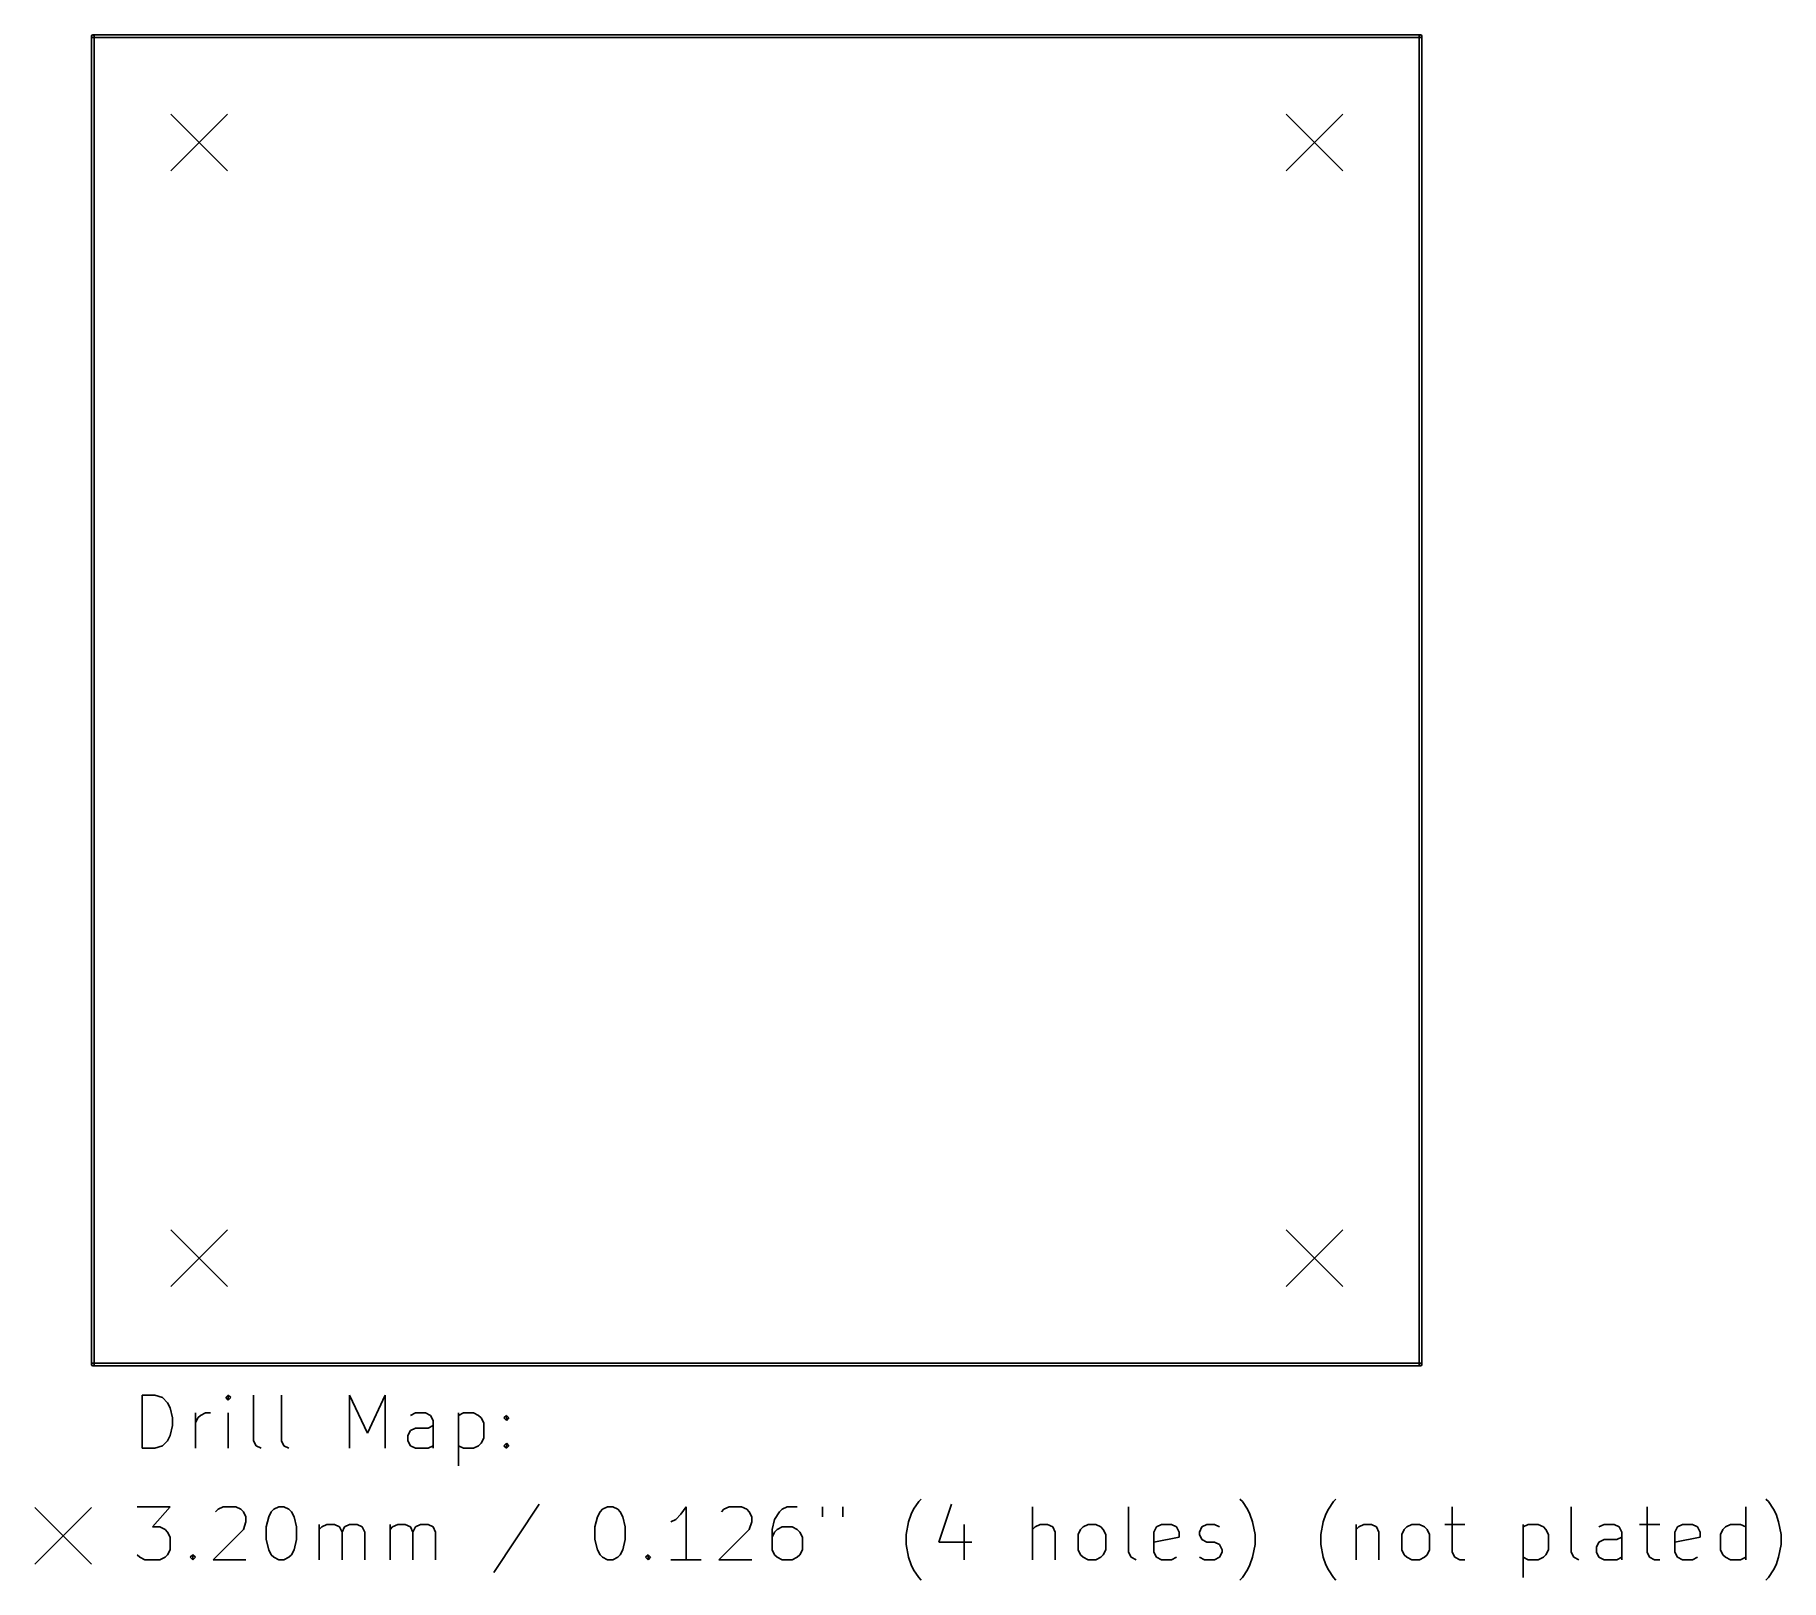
# Model space of a CAD drawing. Extents: x 46.7 to 145.4, y -137.2 to -49.9.
import ezdxf

# ---------------------------------------------------------------- set-up
doc = ezdxf.new("R2010")
doc.units = 0
doc.header["$MEASUREMENT"] = 0
doc.layers.add('BLACK', color=7, linetype='CONTINUOUS')

msp = doc.modelspace()

# ---------------------------------------------------------------- linework, layer by layer
at = {"layer": 'Black'}
for p, q in [((49.925, -125), (49.925, -50)), ((50, -49.925), (125, -49.925)), ((50, -50.075), (125, -50.075)), ((50.075, -125), (50.075, -50)), ((124.925, -125), (124.925, -50)), ((125.075, -125), (125.075, -50)), ((54.4, -54.4), (57.6, -57.6)), ((57.6, -54.4), (54.4, -57.6)), ((117.4, -54.4), (120.6, -57.6)), ((120.6, -54.4), (117.4, -57.6)), ((54.4, -117.4), (57.6, -120.6)), ((57.6, -117.4), (54.4, -120.6)), ((117.4, -117.4), (120.6, -120.6)), ((120.6, -117.4), (117.4, -120.6)), ((50, -124.925), (125, -124.925)), ((50, -125.075), (125, -125.075)), ((52.7893, -129.732), (52.7893, -126.732)), ((52.7893, -126.732), (53.5036, -126.732)), ((53.5036, -126.732), (53.9321, -126.875)), ((53.9321, -126.875), (54.2179, -127.161)), ((54.2179, -127.161), (54.3607, -127.446)), ((57.6464, -126.732), (57.5036, -126.875)), ((57.5036, -126.875), (57.6464, -127.018)), ((57.7893, -126.875), (57.6464, -126.732)), ((57.6464, -126.732), (57.6464, -127.018)), ((57.6464, -127.018), (57.7893, -126.875)), ((59.075, -129.304), (59.075, -126.732)), ((60.6464, -129.304), (60.6464, -126.732)), ((64.5036, -129.732), (64.5036, -126.732)), ((64.5036, -126.732), (65.5036, -128.875)), ((65.5036, -128.875), (66.5036, -126.732)), ((66.5036, -126.732), (66.5036, -129.732)), ((54.3607, -127.446), (54.5036, -128.018)), ((54.5036, -128.018), (54.5036, -128.446)), ((55.7893, -129.732), (55.7893, -127.732)), ((55.7893, -128.304), (55.9321, -128.018)), ((55.9321, -128.018), (56.075, -127.875)), ((56.075, -127.875), (56.3607, -127.732)), ((56.3607, -127.732), (56.6464, -127.732)), ((57.6464, -129.732), (57.6464, -127.732)), ((68.2179, -127.732), (67.9321, -127.875)), ((68.7893, -127.732), (68.2179, -127.732)), ((69.075, -127.875), (68.7893, -127.732)), ((69.2179, -128.161), (69.075, -127.875)), ((69.2179, -129.732), (69.2179, -128.161)), ((70.6464, -127.732), (70.6464, -130.732)), ((70.6464, -127.875), (70.9321, -127.732)), ((70.9321, -127.732), (71.5036, -127.732)), ((71.5036, -127.732), (71.7893, -127.875)), ((71.7893, -127.875), (71.9321, -128.018)), ((71.9321, -128.018), (72.075, -128.304)), ((73.2179, -128.018), (73.3607, -127.875)), ((73.3607, -128.161), (73.2179, -128.018)), ((73.3607, -127.875), (73.5036, -128.018)), ((73.3607, -127.875), (73.3607, -128.161)), ((73.5036, -128.018), (73.3607, -128.161)), ((54.3607, -129.018), (54.2179, -129.304)), ((54.5036, -128.446), (54.3607, -129.018)), ((67.7893, -129.018), (67.9321, -128.732)), ((67.7893, -129.304), (67.7893, -129.018)), ((67.9321, -128.732), (68.2179, -128.589)), ((68.2179, -128.589), (68.9321, -128.589)), ((68.9321, -128.589), (69.2179, -128.446)), ((72.075, -129.161), (71.9321, -129.446)), ((72.075, -128.304), (72.075, -129.161)), ((53.5036, -129.732), (52.7893, -129.732)), ((53.9321, -129.589), (53.5036, -129.732)), ((54.2179, -129.304), (53.9321, -129.589)), ((59.2179, -129.589), (59.075, -129.304)), ((59.5036, -129.732), (59.2179, -129.589)), ((60.7893, -129.589), (60.6464, -129.304)), ((61.075, -129.732), (60.7893, -129.589)), ((67.9321, -129.589), (67.7893, -129.304)), ((68.2179, -129.732), (67.9321, -129.589)), ((68.9321, -129.732), (68.2179, -129.732)), ((69.2179, -129.589), (68.9321, -129.732)), ((70.9321, -129.732), (70.6464, -129.589)), ((71.5036, -129.732), (70.9321, -129.732)), ((71.7893, -129.589), (71.5036, -129.732)), ((71.9321, -129.446), (71.7893, -129.589)), ((73.2179, -129.589), (73.3607, -129.446)), ((73.3607, -129.732), (73.2179, -129.589)), ((73.3607, -129.446), (73.5036, -129.589)), ((73.3607, -129.446), (73.3607, -129.732)), ((73.5036, -129.589), (73.3607, -129.732)), ((46.725, -133.075), (49.925, -136.275)), ((49.925, -133.075), (46.725, -136.275)), ((52.5036, -133.032), (54.3607, -133.032)), ((54.3607, -133.032), (53.3607, -134.175)), ((57.075, -133.175), (57.3607, -133.032)), ((57.3607, -133.032), (58.075, -133.032)), ((58.075, -133.032), (58.3607, -133.175)), ((60.2179, -133.175), (60.5036, -133.032)), ((60.5036, -133.032), (60.7893, -133.032)), ((60.7893, -133.032), (61.075, -133.175)), ((75.2179, -132.889), (72.6464, -136.746)), ((78.7893, -133.175), (79.075, -133.032)), ((79.075, -133.032), (79.3607, -133.032)), ((79.3607, -133.032), (79.6464, -133.175)), ((83.5036, -133.032), (83.2179, -133.461)), ((83.5036, -136.032), (83.5036, -133.032)), ((85.6464, -133.175), (85.9321, -133.032)), ((85.9321, -133.032), (86.6464, -133.032)), ((86.6464, -133.032), (86.9321, -133.175)), ((89.2179, -133.032), (88.9321, -133.175)), ((89.7893, -133.032), (89.2179, -133.032)), ((91.2179, -133.032), (91.2179, -133.604)), ((92.3607, -133.032), (92.3607, -133.604)), ((96.3607, -133.175), (96.6464, -132.746)), ((96.6464, -132.746), (96.7893, -132.604)), ((98.5036, -132.889), (97.7893, -135.032)), ((103.075, -136.032), (103.075, -133.032)), ((108.504, -135.604), (108.504, -133.032)), ((114.932, -132.746), (114.789, -132.604)), ((115.218, -133.175), (114.932, -132.746)), ((119.789, -133.175), (120.075, -132.746)), ((120.075, -132.746), (120.218, -132.604)), ((126.789, -133.032), (126.789, -135.604)), ((133.504, -135.604), (133.504, -133.032)), ((137.789, -133.032), (137.789, -135.604)), ((143.361, -136.032), (143.361, -133.032)), ((144.646, -132.746), (144.504, -132.604)), ((144.932, -133.175), (144.646, -132.746)), ((56.9321, -133.318), (57.075, -133.175)), ((58.3607, -133.175), (58.5036, -133.318)), ((58.5036, -133.318), (58.6464, -133.604)), ((58.6464, -133.889), (58.5036, -134.318)), ((58.6464, -133.604), (58.6464, -133.889)), ((59.7893, -134.175), (59.9321, -133.604)), ((59.9321, -133.604), (60.075, -133.318)), ((60.075, -133.318), (60.2179, -133.175)), ((61.075, -133.175), (61.2179, -133.318)), ((61.2179, -133.318), (61.3607, -133.604)), ((61.3607, -133.604), (61.5036, -134.175)), ((62.7893, -136.032), (62.7893, -134.032)), ((62.9321, -134.175), (63.2179, -134.032)), ((63.2179, -134.032), (63.6464, -134.032)), ((63.6464, -134.032), (63.9321, -134.175)), ((64.2179, -134.175), (64.5036, -134.032)), ((64.5036, -134.032), (64.9321, -134.032)), ((64.9321, -134.032), (65.2179, -134.175)), ((66.7893, -136.032), (66.7893, -134.032)), ((66.9321, -134.175), (67.2179, -134.032)), ((67.2179, -134.032), (67.6464, -134.032)), ((67.6464, -134.032), (67.9321, -134.175)), ((68.2179, -134.175), (68.5036, -134.032)), ((68.5036, -134.032), (68.9321, -134.032)), ((68.9321, -134.032), (69.2179, -134.175)), ((78.3607, -134.175), (78.5036, -133.604)), ((78.5036, -133.604), (78.6464, -133.318)), ((78.6464, -133.318), (78.7893, -133.175)), ((79.6464, -133.175), (79.7893, -133.318)), ((79.7893, -133.318), (79.9321, -133.604)), ((79.9321, -133.604), (80.075, -134.175)), ((82.9321, -133.746), (82.6464, -133.889)), ((83.2179, -133.461), (82.9321, -133.746)), ((85.5036, -133.318), (85.6464, -133.175)), ((86.9321, -133.175), (87.075, -133.318)), ((87.075, -133.318), (87.2179, -133.604)), ((87.2179, -133.889), (87.075, -134.318)), ((87.2179, -133.604), (87.2179, -133.889)), ((88.5036, -133.746), (88.3607, -134.318)), ((88.7893, -133.318), (88.5036, -133.746)), ((88.9321, -133.175), (88.7893, -133.318)), ((95.9321, -134.604), (96.075, -133.889)), ((96.075, -133.889), (96.2179, -133.461)), ((96.2179, -133.461), (96.3607, -133.175)), ((99.2179, -134.032), (99.2179, -136.032)), ((103.504, -134.032), (103.218, -134.175)), ((103.932, -134.032), (103.504, -134.032)), ((104.218, -134.175), (103.932, -134.032)), ((105.932, -134.175), (106.218, -134.032)), ((106.218, -134.032), (106.646, -134.032)), ((106.646, -134.032), (106.932, -134.175)), ((110.075, -134.175), (110.361, -134.032)), ((110.361, -134.032), (110.932, -134.032)), ((110.932, -134.032), (111.218, -134.175)), ((112.646, -134.175), (112.932, -134.032)), ((112.932, -134.032), (113.361, -134.032)), ((113.361, -134.032), (113.646, -134.175)), ((115.361, -133.461), (115.218, -133.175)), ((115.504, -133.889), (115.361, -133.461)), ((115.646, -134.604), (115.504, -133.889)), ((119.361, -134.604), (119.504, -133.889)), ((119.504, -133.889), (119.646, -133.461)), ((119.646, -133.461), (119.789, -133.175)), ((121.361, -134.032), (121.361, -136.032)), ((121.504, -134.175), (121.789, -134.032)), ((121.789, -134.032), (122.218, -134.032)), ((122.218, -134.032), (122.504, -134.175)), ((124.218, -134.175), (124.504, -134.032)), ((124.504, -134.032), (124.932, -134.032)), ((124.932, -134.032), (125.218, -134.175)), ((126.361, -134.032), (127.504, -134.032)), ((130.789, -134.032), (130.789, -137.032)), ((130.789, -134.175), (131.075, -134.032)), ((131.075, -134.032), (131.646, -134.032)), ((131.646, -134.032), (131.932, -134.175)), ((135.361, -134.032), (135.075, -134.175)), ((135.932, -134.032), (135.361, -134.032)), ((136.218, -134.175), (135.932, -134.032)), ((137.361, -134.032), (138.504, -134.032)), ((139.504, -134.175), (139.789, -134.032)), ((139.789, -134.032), (140.361, -134.032)), ((140.361, -134.032), (140.646, -134.175)), ((142.218, -134.175), (142.504, -134.032)), ((142.504, -134.032), (143.075, -134.032)), ((143.075, -134.032), (143.361, -134.175)), ((145.075, -133.461), (144.932, -133.175)), ((145.218, -133.889), (145.075, -133.461)), ((145.361, -134.604), (145.218, -133.889)), ((53.3607, -134.175), (53.7893, -134.175)), ((53.7893, -134.175), (54.075, -134.318)), ((54.075, -134.318), (54.2179, -134.461)), ((54.2179, -134.461), (54.3607, -134.746)), ((54.3607, -134.746), (54.3607, -135.461)), ((58.5036, -134.318), (56.7893, -136.032)), ((59.7893, -134.889), (59.7893, -134.175)), ((59.9321, -135.461), (59.7893, -134.889)), ((61.5036, -134.889), (61.3607, -135.461)), ((61.5036, -134.175), (61.5036, -134.889)), ((62.7893, -134.318), (62.9321, -134.175)), ((63.9321, -134.175), (64.075, -134.461)), ((64.075, -134.461), (64.2179, -134.175)), ((64.075, -134.461), (64.075, -136.032)), ((65.2179, -134.175), (65.3607, -134.461)), ((65.3607, -134.461), (65.3607, -136.032)), ((66.7893, -134.318), (66.9321, -134.175)), ((67.9321, -134.175), (68.075, -134.461)), ((68.075, -134.461), (68.2179, -134.175)), ((68.075, -134.461), (68.075, -136.032)), ((69.2179, -134.175), (69.3607, -134.461)), ((69.3607, -134.461), (69.3607, -136.032)), ((78.3607, -134.889), (78.3607, -134.175)), ((78.5036, -135.461), (78.3607, -134.889)), ((80.075, -134.889), (79.9321, -135.461)), ((80.075, -134.175), (80.075, -134.889)), ((87.075, -134.318), (85.3607, -136.032)), ((88.3607, -134.318), (88.3607, -135.461)), ((88.5036, -134.461), (88.3607, -134.746)), ((88.6464, -134.318), (88.5036, -134.461)), ((88.9321, -134.175), (88.6464, -134.318)), ((89.5036, -134.175), (88.9321, -134.175)), ((89.7893, -134.318), (89.5036, -134.175)), ((89.9321, -134.461), (89.7893, -134.318)), ((90.075, -134.746), (89.9321, -134.461)), ((90.075, -135.461), (90.075, -134.746)), ((95.9321, -135.175), (95.9321, -134.604)), ((97.7893, -135.032), (99.6464, -135.032)), ((103.218, -134.175), (103.075, -134.318)), ((104.361, -134.461), (104.218, -134.175)), ((104.361, -136.032), (104.361, -134.461)), ((105.646, -134.604), (105.789, -134.318)), ((105.646, -135.461), (105.646, -134.604)), ((105.789, -134.318), (105.932, -134.175)), ((106.932, -134.175), (107.075, -134.318)), ((107.075, -134.318), (107.218, -134.604)), ((107.218, -134.604), (107.218, -135.461)), ((109.932, -134.461), (110.075, -134.175)), ((109.932, -135.604), (109.932, -134.461)), ((111.361, -134.746), (109.932, -135.032)), ((111.218, -134.175), (111.361, -134.461)), ((111.361, -134.461), (111.361, -134.746)), ((112.504, -134.461), (112.646, -134.175)), ((112.504, -134.604), (112.504, -134.461)), ((112.646, -134.889), (112.504, -134.604)), ((112.932, -135.032), (112.646, -134.889)), ((113.361, -135.032), (112.932, -135.032)), ((113.646, -135.175), (113.361, -135.032)), ((115.646, -135.175), (115.646, -134.604)), ((119.361, -135.175), (119.361, -134.604)), ((121.361, -134.318), (121.504, -134.175)), ((122.504, -134.175), (122.646, -134.461)), ((122.646, -134.461), (122.646, -136.032)), ((123.932, -134.604), (124.075, -134.318)), ((123.932, -135.461), (123.932, -134.604)), ((124.075, -134.318), (124.218, -134.175)), ((125.218, -134.175), (125.361, -134.318)), ((125.361, -134.318), (125.504, -134.604)), ((125.504, -134.604), (125.504, -135.461)), ((131.932, -134.175), (132.075, -134.318)), ((132.075, -134.318), (132.218, -134.604)), ((132.218, -134.604), (132.218, -135.461)), ((134.932, -135.318), (135.075, -135.032)), ((135.075, -135.032), (135.361, -134.889)), ((135.361, -134.889), (136.075, -134.889)), ((136.075, -134.889), (136.361, -134.746)), ((136.361, -134.461), (136.218, -134.175)), ((136.361, -136.032), (136.361, -134.461)), ((139.361, -134.461), (139.504, -134.175)), ((139.361, -135.604), (139.361, -134.461)), ((140.789, -134.746), (139.361, -135.032)), ((140.646, -134.175), (140.789, -134.461)), ((140.789, -134.461), (140.789, -134.746)), ((141.932, -134.604), (142.075, -134.318)), ((141.932, -135.461), (141.932, -134.604)), ((142.075, -134.318), (142.218, -134.175)), ((145.361, -135.175), (145.361, -134.604)), ((52.6464, -135.889), (52.5036, -135.746)), ((52.9321, -136.032), (52.6464, -135.889)), ((53.7893, -136.032), (52.9321, -136.032)), ((54.075, -135.889), (53.7893, -136.032)), ((54.2179, -135.746), (54.075, -135.889)), ((54.3607, -135.461), (54.2179, -135.746)), ((55.5036, -135.889), (55.6464, -135.746)), ((55.6464, -136.032), (55.5036, -135.889)), ((55.6464, -135.746), (55.7893, -135.889)), ((55.6464, -135.746), (55.6464, -136.032)), ((55.7893, -135.889), (55.6464, -136.032)), ((56.7893, -136.032), (58.6464, -136.032)), ((60.075, -135.746), (59.9321, -135.461)), ((60.2179, -135.889), (60.075, -135.746)), ((60.5036, -136.032), (60.2179, -135.889)), ((60.7893, -136.032), (60.5036, -136.032)), ((61.075, -135.889), (60.7893, -136.032)), ((61.2179, -135.746), (61.075, -135.889)), ((61.3607, -135.461), (61.2179, -135.746)), ((78.6464, -135.746), (78.5036, -135.461)), ((78.7893, -135.889), (78.6464, -135.746)), ((79.075, -136.032), (78.7893, -135.889)), ((79.3607, -136.032), (79.075, -136.032)), ((79.6464, -135.889), (79.3607, -136.032)), ((79.7893, -135.746), (79.6464, -135.889)), ((79.9321, -135.461), (79.7893, -135.746)), ((81.2179, -135.889), (81.3607, -135.746)), ((81.3607, -136.032), (81.2179, -135.889)), ((81.3607, -135.746), (81.5036, -135.889)), ((81.3607, -135.746), (81.3607, -136.032)), ((81.5036, -135.889), (81.3607, -136.032)), ((84.3607, -136.032), (82.6464, -136.032)), ((85.3607, -136.032), (87.2179, -136.032)), ((88.3607, -135.461), (88.5036, -135.746)), ((88.5036, -135.746), (88.6464, -135.889)), ((88.6464, -135.889), (88.9321, -136.032)), ((88.9321, -136.032), (89.5036, -136.032)), ((89.5036, -136.032), (89.7893, -135.889)), ((89.7893, -135.889), (89.9321, -135.746)), ((89.9321, -135.746), (90.075, -135.461)), ((96.075, -135.889), (95.9321, -135.175)), ((96.2179, -136.318), (96.075, -135.889)), ((105.789, -135.746), (105.646, -135.461)), ((105.932, -135.889), (105.789, -135.746)), ((106.218, -136.032), (105.932, -135.889)), ((106.646, -136.032), (106.218, -136.032)), ((106.932, -135.889), (106.646, -136.032)), ((107.075, -135.746), (106.932, -135.889)), ((107.218, -135.461), (107.075, -135.746)), ((108.646, -135.889), (108.504, -135.604)), ((108.932, -136.032), (108.646, -135.889)), ((110.075, -135.889), (109.932, -135.604)), ((110.361, -136.032), (110.075, -135.889)), ((110.932, -136.032), (110.361, -136.032)), ((111.218, -135.889), (110.932, -136.032)), ((112.504, -135.889), (112.789, -136.032)), ((112.789, -136.032), (113.361, -136.032)), ((113.361, -136.032), (113.646, -135.889)), ((113.789, -135.461), (113.646, -135.175)), ((113.646, -135.889), (113.789, -135.604)), ((113.789, -135.604), (113.789, -135.461)), ((115.361, -136.318), (115.504, -135.889)), ((115.504, -135.889), (115.646, -135.175)), ((119.504, -135.889), (119.361, -135.175)), ((119.646, -136.318), (119.504, -135.889)), ((124.075, -135.746), (123.932, -135.461)), ((124.218, -135.889), (124.075, -135.746)), ((124.504, -136.032), (124.218, -135.889)), ((124.932, -136.032), (124.504, -136.032)), ((125.218, -135.889), (124.932, -136.032)), ((125.361, -135.746), (125.218, -135.889)), ((125.504, -135.461), (125.361, -135.746)), ((126.789, -135.604), (126.932, -135.889)), ((126.932, -135.889), (127.218, -136.032)), ((127.218, -136.032), (127.504, -136.032)), ((131.075, -136.032), (130.789, -135.889)), ((131.646, -136.032), (131.075, -136.032)), ((131.932, -135.889), (131.646, -136.032)), ((132.075, -135.746), (131.932, -135.889)), ((132.218, -135.461), (132.075, -135.746)), ((133.646, -135.889), (133.504, -135.604)), ((133.932, -136.032), (133.646, -135.889)), ((134.932, -135.604), (134.932, -135.318)), ((135.075, -135.889), (134.932, -135.604)), ((135.361, -136.032), (135.075, -135.889)), ((136.075, -136.032), (135.361, -136.032)), ((136.361, -135.889), (136.075, -136.032)), ((137.789, -135.604), (137.932, -135.889)), ((137.932, -135.889), (138.218, -136.032)), ((138.218, -136.032), (138.504, -136.032)), ((139.504, -135.889), (139.361, -135.604)), ((139.789, -136.032), (139.504, -135.889)), ((140.361, -136.032), (139.789, -136.032)), ((140.646, -135.889), (140.361, -136.032)), ((142.075, -135.746), (141.932, -135.461)), ((142.218, -135.889), (142.075, -135.746)), ((142.504, -136.032), (142.218, -135.889)), ((143.075, -136.032), (142.504, -136.032)), ((143.361, -135.889), (143.075, -136.032)), ((145.075, -136.318), (145.218, -135.889)), ((145.218, -135.889), (145.361, -135.175)), ((96.3607, -136.604), (96.2179, -136.318)), ((96.6464, -137.032), (96.3607, -136.604)), ((96.7893, -137.175), (96.6464, -137.032)), ((114.789, -137.175), (114.932, -137.032)), ((114.932, -137.032), (115.218, -136.604)), ((115.218, -136.604), (115.361, -136.318)), ((119.789, -136.604), (119.646, -136.318)), ((120.075, -137.032), (119.789, -136.604)), ((120.218, -137.175), (120.075, -137.032)), ((144.504, -137.175), (144.646, -137.032)), ((144.646, -137.032), (144.932, -136.604)), ((144.932, -136.604), (145.075, -136.318))]:
    msp.add_line(p, q, dxfattribs=at)
for centre, start, end in [((50, -50), 360, 540), ((50, -50), 90, 270), ((125, -50), 360, 540), ((125, -50), 270, 450), ((50, -125), 90, 270), ((50, -125), 180, 360), ((125, -125), 180, 360), ((125, -125), 270, 450)]:
    msp.add_arc(centre, 0.075, start, end, dxfattribs=at)

doc.saveas('drawing.dxf')
